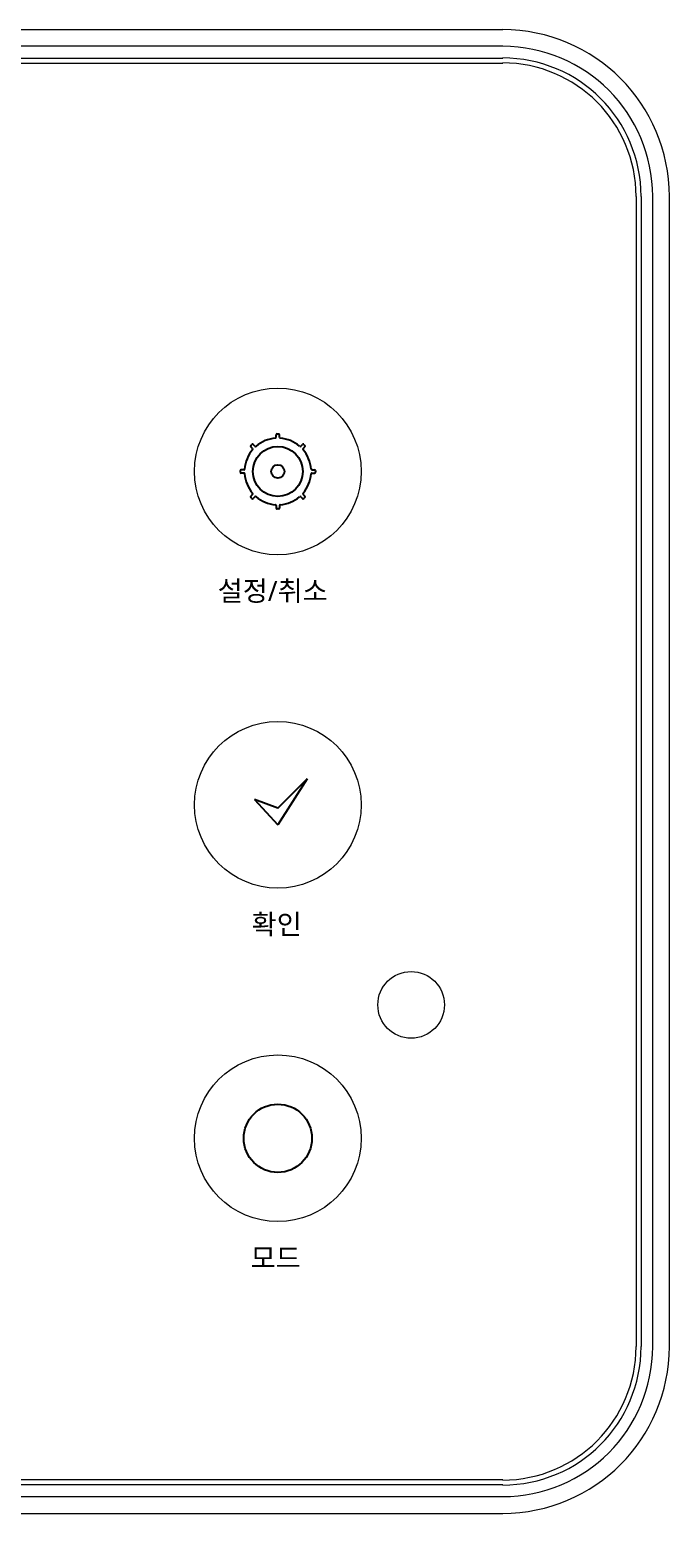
# Model space of a CAD drawing. Header units: millimetres. Extents: x 8533 to 164433, y 5768 to 115327.
# Drawn here: x 72131.4 to 72214.5, y 100956.1 to 101148.8 of the extents above; entities that cross this region are included whole.
import ezdxf

# ---------------------------------------------------------------- set-up
doc = ezdxf.new("R2010")
doc.units = ezdxf.units.MM
doc.header["$LTSCALE"] = 250
doc.layers.add('06_G-ENP_심볼', color=3, linetype='Continuous')
doc.styles.add('G-ENP', font='')
doc.styles.get('G-ENP').set_extended_font_data('Malgun Gothic')

msp = doc.modelspace()

# ---------------------------------------------------------------- linework, layer by layer
at = {"layer": '06_G-ENP_심볼', "color": 7, "linetype": 'Continuous', "lineweight": 20}
for p, q in [((72192.87, 101148.82, -0.36), (71870.18, 101148.82, -0.36)), ((72192.87, 101146.66, -0.36), (71870.18, 101146.66, -0.36)), ((71870.18, 101145.14, -0.36), (72192.87, 101145.14, -0.36)), ((71870.18, 101144.49, -0.36), (72192.87, 101144.49, -0.36)), ((72210.2, 101127.17, -0.36), (72210.2, 100977.73, -0.36)), ((72210.85, 101127.17, -0.36), (72210.85, 100977.73, -0.36)), ((72212.36, 100977.73, -0.36), (72212.36, 101127.17, -0.36)), ((72214.53, 100977.73, -0.36), (72214.53, 101127.17, -0.36)), ((72192.87, 100960.41, -0.36), (71870.18, 100960.41, -0.36)), ((72192.87, 100959.76, -0.36), (71870.18, 100959.76, -0.36)), ((71870.18, 100958.24, -0.36), (72192.87, 100958.24, -0.36)), ((71870.18, 100956.07, -0.36), (72192.87, 100956.07, -0.36))]:
    msp.add_line(p, q, dxfattribs=at)
at = {"layer": '06_G-ENP_심볼'}
for p, q in [((72160.11, 101094.8, -0.36), (72160.27, 101094.95, -0.36)), ((72160.66, 101094.72, -0.36), (72160.42, 101094.95, -0.36)), ((72163.42, 101095.86, -0.36), (72163.42, 101096.2, -0.36)), ((72163.53, 101096.31, -0.36), (72163.74, 101096.31, -0.36)), ((72163.85, 101095.86, -0.36), (72163.85, 101096.2, -0.36)), ((72166.61, 101094.72, -0.36), (72166.85, 101094.95, -0.36)), ((72167, 101094.95, -0.36), (72167.16, 101094.8, -0.36)), ((72160.35, 101094.41, -0.36), (72160.11, 101094.65, -0.36)), ((72166.92, 101094.41, -0.36), (72167.16, 101094.65, -0.36)), ((72158.76, 101091.32, -0.36), (72158.76, 101091.54, -0.36)), ((72159.21, 101091.65, -0.36), (72158.87, 101091.65, -0.36)), ((72159.21, 101091.22, -0.36), (72158.87, 101091.22, -0.36)), ((72168.06, 101091.65, -0.36), (72168.4, 101091.65, -0.36)), ((72168.06, 101091.22, -0.36), (72168.4, 101091.22, -0.36)), ((72168.51, 101091.54, -0.36), (72168.51, 101091.32, -0.36)), ((72160.35, 101088.45, -0.36), (72160.11, 101088.22, -0.36)), ((72160.27, 101087.91, -0.36), (72160.11, 101088.06, -0.36)), ((72160.66, 101088.15, -0.36), (72160.42, 101087.91, -0.36)), ((72166.61, 101088.15, -0.36), (72166.85, 101087.91, -0.36)), ((72166.92, 101088.45, -0.36), (72167.16, 101088.22, -0.36)), ((72167.16, 101088.06, -0.36), (72167, 101087.91, -0.36)), ((72163.42, 101087, -0.36), (72163.42, 101086.67, -0.36)), ((72163.74, 101086.56, -0.36), (72163.53, 101086.56, -0.36)), ((72163.85, 101087, -0.36), (72163.85, 101086.67, -0.36)), ((72163.63, 101047.68, -0.36), (72167.46, 101051.51, -0.36)), ((72167.46, 101051.51, -0.36), (72163.63, 101045.52, -0.36)), ((72163.63, 101047.68, -0.36), (72160.58, 101048.8, -0.36)), ((72160.58, 101048.8, -0.36), (72163.63, 101045.52, -0.36))]:
    msp.add_line(p, q, dxfattribs=at)
at = {"layer": '06_G-ENP_심볼', "color": 7, "linetype": 'Continuous', "lineweight": 20}
for centre, radius in [((72163.63, 101091.43, -0.36), 10.83), ((72163.63, 101048.12, -0.36), 10.83), ((72180.96, 101022.13, -0.36), 4.33), ((72163.63, 101004.8, -0.36), 10.83)]:
    msp.add_circle(centre, radius, dxfattribs=at)
at = {"layer": '06_G-ENP_심볼'}
for centre, radius in [((72163.63, 101091.43, -0.36), 3.25), ((72163.63, 101091.43, -0.36), 0.866), ((72163.63, 101004.8, -0.36), 4.43)]:
    msp.add_circle(centre, radius, dxfattribs=at)
at = {"layer": '06_G-ENP_심볼', "color": 7, "linetype": 'Continuous', "lineweight": 20}
for centre, radius, start, end in [((72192.87, 101127.17, -0.36), 21.66, 0, 90), ((72192.87, 101127.17, -0.36), 19.49, 0, 90), ((72192.87, 101127.17, -0.36), 17.98, 0, 90), ((72192.87, 101127.17, -0.36), 17.33, 0, 90), ((72192.87, 100977.73, -0.36), 21.66, 270, 0), ((72192.87, 100977.73, -0.36), 19.49, 270, 0), ((72192.87, 100977.73, -0.36), 17.33, 270, 0), ((72192.87, 100977.73, -0.36), 17.98, 270, 0)]:
    msp.add_arc(centre, radius, start, end, dxfattribs=at)
at = {"layer": '06_G-ENP_심볼'}
for centre, radius, start, end in [((72160.34, 101094.88, -0.36), 0.108, 45, 135), ((72163.63, 101091.43, -0.36), 4.33, 94.1961, 130.8039), ((72163.31, 101095.86, -0.36), 0.108, 274.1961, 0), ((72163.53, 101096.2, -0.36), 0.108, 90, 180), ((72163.74, 101096.2, -0.36), 0.108, 0, 90), ((72163.96, 101095.86, -0.36), 0.108, 180, 265.8039), ((72163.63, 101091.43, -0.36), 4.33, 49.1961, 85.8039), ((72166.93, 101094.88, -0.36), 0.108, 45, 135), ((72163.63, 101091.43, -0.36), 4.33, 139.1961, 175.8039), ((72160.19, 101094.72, -0.36), 0.108, 135, 225), ((72160.27, 101094.33, -0.36), 0.108, 319.1961, 45), ((72160.73, 101094.79, -0.36), 0.108, 225, 310.8039), ((72166.54, 101094.79, -0.36), 0.108, 229.1961, 315), ((72166.99, 101094.33, -0.36), 0.108, 135, 220.8039), ((72163.63, 101091.43, -0.36), 4.33, 4.1961, 40.8039), ((72167.08, 101094.72, -0.36), 0.108, 315, 45), ((72158.87, 101091.54, -0.36), 0.108, 90, 180), ((72158.87, 101091.32, -0.36), 0.108, 180, 270), ((72159.21, 101091.76, -0.36), 0.108, 270, 355.8039), ((72159.21, 101091.11, -0.36), 0.108, 4.1961, 90), ((72163.63, 101091.43, -0.36), 4.33, 184.1961, 220.8039), ((72163.63, 101091.43, -0.36), 4.33, 319.1961, 355.8039), ((72168.06, 101091.76, -0.36), 0.108, 184.1961, 270), ((72168.06, 101091.11, -0.36), 0.108, 90, 175.8039), ((72168.4, 101091.54, -0.36), 0.108, 0, 90), ((72168.4, 101091.32, -0.36), 0.108, 270, 0), ((72160.19, 101088.14, -0.36), 0.108, 135, 225), ((72160.34, 101087.99, -0.36), 0.108, 225, 315), ((72160.27, 101088.53, -0.36), 0.108, 315, 40.8039), ((72160.73, 101088.07, -0.36), 0.108, 49.1961, 135), ((72163.63, 101091.43, -0.36), 4.33, 229.1961, 265.8039), ((72163.63, 101091.43, -0.36), 4.33, 274.1961, 310.8039), ((72166.54, 101088.07, -0.36), 0.108, 45, 130.8039), ((72166.93, 101087.99, -0.36), 0.108, 225, 315), ((72166.99, 101088.53, -0.36), 0.108, 139.1961, 225), ((72167.08, 101088.14, -0.36), 0.108, 315, 45), ((72163.31, 101087, -0.36), 0.108, 0, 85.8039), ((72163.53, 101086.67, -0.36), 0.108, 180, 270), ((72163.74, 101086.67, -0.36), 0.108, 270, 0), ((72163.96, 101087, -0.36), 0.108, 94.1961, 180)]:
    msp.add_arc(centre, radius, start, end, dxfattribs=at)

# ---------------------------------------------------------------- texts
at = {"layer": '06_G-ENP_심볼', "style": 'G-ENP'}
for s, p in [('설정/취소', (72155.81, 101074.61, -0.36)), ('확인', (72160.22, 101031.29, -0.36)), ('모드', (72160.09, 100987.95, -0.36))]:
    msp.add_text(s, height=2.599, dxfattribs=at).set_placement(p)

doc.saveas('drawing.dxf')
